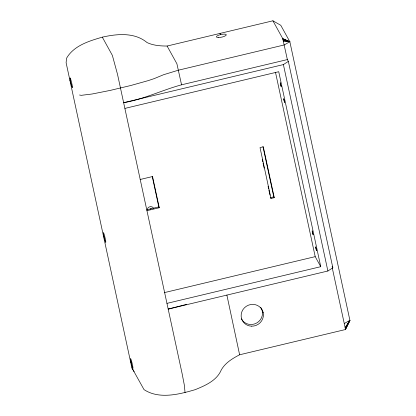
<?xml version="1.0" encoding="UTF-8"?>
<svg xmlns="http://www.w3.org/2000/svg" width="416" height="416" viewBox="0 0 416 416"><rect width="100%" height="100%" fill="white"/><g stroke="black" fill="none" stroke-linecap="round" stroke-linejoin="round"><path stroke-width="0.62" d="M185.052 392.673L184.382 385.377L182.135 373.724L117.536 74.407L112.356 55.359L102.305 37.149C89.144 40.992 73.84 45.594 66.565 58.224L66.108 62.717L131.867 367.817L144.035 389.631C159.099 399.532 179.161 394.368 195.198 389.662C205.239 385.564 216.793 380.645 221.265 369.959C225.228 362.814 232.586 358.431 239.621 354.78L345.426 329.54L349.892 320.315L289.848 41.73L280.774 25.298L272.917 20.8L167.112 46.036C160.337 46.041 153.322 45.505 147.098 42.598C134.68 32.172 117.192 33.795 102.305 37.149M239.621 354.78L226.871 295.048M345.426 329.54L349.892 320.315L344.256 323.539M345.42 329.207L349.892 320.315L345.129 327.59L345.446 329.467M345.358 328.791L349.892 320.315L348.852 321.901M345.259 328.24L349.892 320.315M287.362 59.582L181.558 84.817C162.032 90.1 143.827 99.273 123.718 102.669L283.395 64.584L288.35 61.37L287.362 59.582L282.708 38.537L272.917 20.8M186.675 304.34L168.204 309.088L327.886 271.003L332.842 267.79L288.35 61.37M282.708 38.537L289.848 41.73L284.211 44.954L178.407 70.19L163.582 74.724L154.227 78.603L148.21 80.621L130.785 85.504L110.25 90.402L92.118 94L81.234 95.332L79.524 95.009M124.951 108.394L278.73 71.713L320.752 266.682L166.972 303.363M140.15 179.494L152.542 176.54L159.266 207.74L146.879 210.694M146.895 209.752L158.808 206.908L159.266 207.74M274.258 197.678L273.801 196.851L270.525 197.631L270.982 198.463L274.258 197.678L263.292 146.801L260.016 147.581L270.982 198.463M164.58 292.568L315.208 256.641L320.752 266.682M283.405 41.205L289.848 41.73L282.807 38.823M283.244 40.503L289.848 41.73L282.932 39.265M283.083 39.837L289.848 41.73M131.867 367.817L134.118 371.665M220.012 33.42L220.657 34.58M332.098 266.448L332.842 267.79M167.112 46.036L176.904 63.773L181.558 84.817M262.272 311.012L263.188 312.671M69.904 80.314L70.543 81.474M103.251 235.045L103.896 236.21M130.411 361.062L131.05 362.222M332.264 267.899L345.129 327.59M283.395 64.584L327.886 271.003M275.517 72.467L315.208 256.641M262.969 146.598L273.801 196.851M262.262 159.312L262.803 161.824M263.078 163.082L264.16 168.106M268.086 186.326L268.627 188.838M268.897 190.091L269.979 195.12M152.22 176.332L158.808 206.908M150.238 209.066A3.38 3.245 -28.9 0 1 151.065 208.754M147.264 209.794A3.38 3.245 -28.9 0 1 153.592 208.286M260.728 307.393A11.248 10.795 -28.9 0 1 256.901 322.884A11.248 10.795 -28.9 0 1 241.415 318.869M280.249 82.831L281.107 86.445L280.249 82.831M283.696 98.826L284.554 102.44L283.696 98.826M312.172 230.958L313.03 234.572L312.172 230.958M315.619 246.953L316.477 250.567L315.619 246.953M103.652 235.019A5.065 0.395 76.6 0 0 105.752 242.382A5.065 0.395 76.6 0 0 104.338 234.962A5.065 0.395 76.6 0 0 103.652 235.019M130.811 361.031A5.065 0.395 76.6 0 0 132.912 368.399A5.065 0.395 76.6 0 0 131.498 360.974A5.065 0.395 76.6 0 0 130.811 361.031M218.353 37.534A5.065 1.368 -12.2 0 0 226.268 35.017A5.065 1.368 -12.2 0 0 219.409 34.928A5.065 1.368 -12.2 0 0 218.353 37.534M251.659 326.175A11.248 10.795 -28.9 0 0 262.226 310.019A11.248 10.795 -28.9 0 0 242.949 309.629A11.248 10.795 -28.9 0 0 251.659 326.175M70.304 80.283A5.065 0.395 76.6 0 0 72.405 87.651A5.065 0.395 76.6 0 0 70.99 80.226A5.065 0.395 76.6 0 0 70.304 80.283"/></g></svg>
